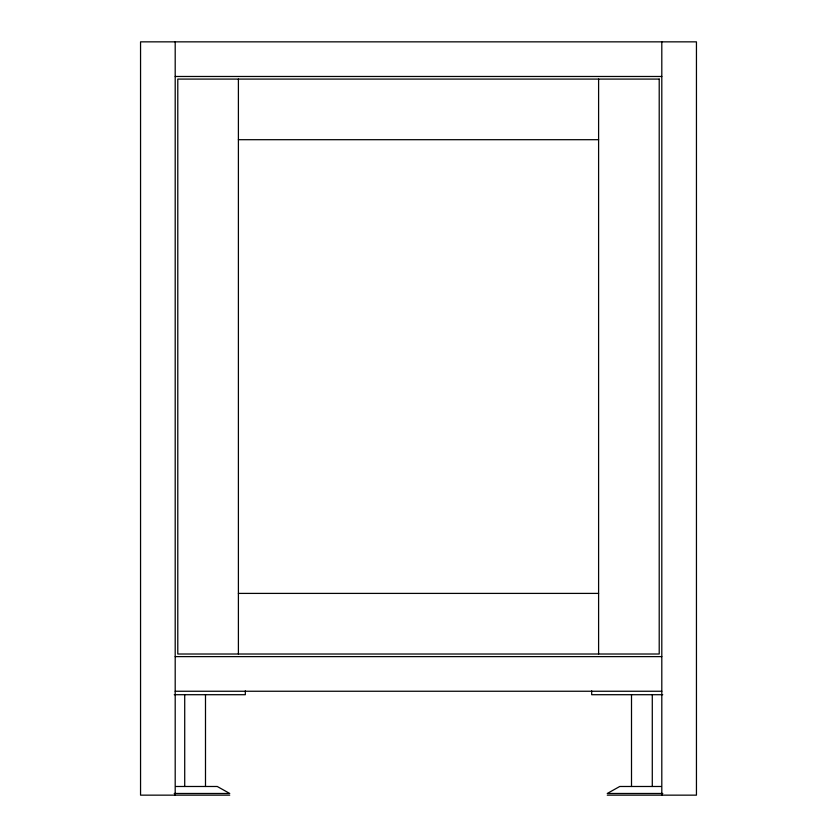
<?xml version="1.0" encoding="UTF-8"?>
<svg xmlns="http://www.w3.org/2000/svg" width="837" height="837" viewBox="0 0 837 837"><rect width="100%" height="100%" fill="white"/><g stroke="black" fill="none" stroke-linecap="round" stroke-linejoin="round"><path stroke-width="1.26" d="M175.195 76.481L661.805 76.481M238.399 139.695L598.601 139.695M238.399 593.402L598.601 593.402M175.195 656.616L661.805 656.616M175.195 691.247L661.805 691.247M174.253 694.71L245.325 694.71L245.325 690.891M662.747 694.71L591.675 694.71L591.675 690.891M175.916 786.487L217.264 786.487L229.746 793.476L174.201 793.476M661.084 786.487L619.736 786.487L607.254 793.476L662.799 793.476M229.746 795.15L140.553 795.15L140.553 41.85L696.447 41.85L696.447 795.15L607.254 795.15M661.805 41.85L661.805 795.15M652.285 694.71L652.285 786.487M631.506 694.71L631.506 786.487M598.601 79.086L598.601 654.011M238.399 79.086L238.399 654.011M205.494 694.71L205.494 786.487M184.715 694.71L184.715 786.487M175.195 41.85L175.195 795.15M659.211 79.086L177.789 79.086L177.789 654.011L659.211 654.011L659.211 79.086"/></g></svg>
